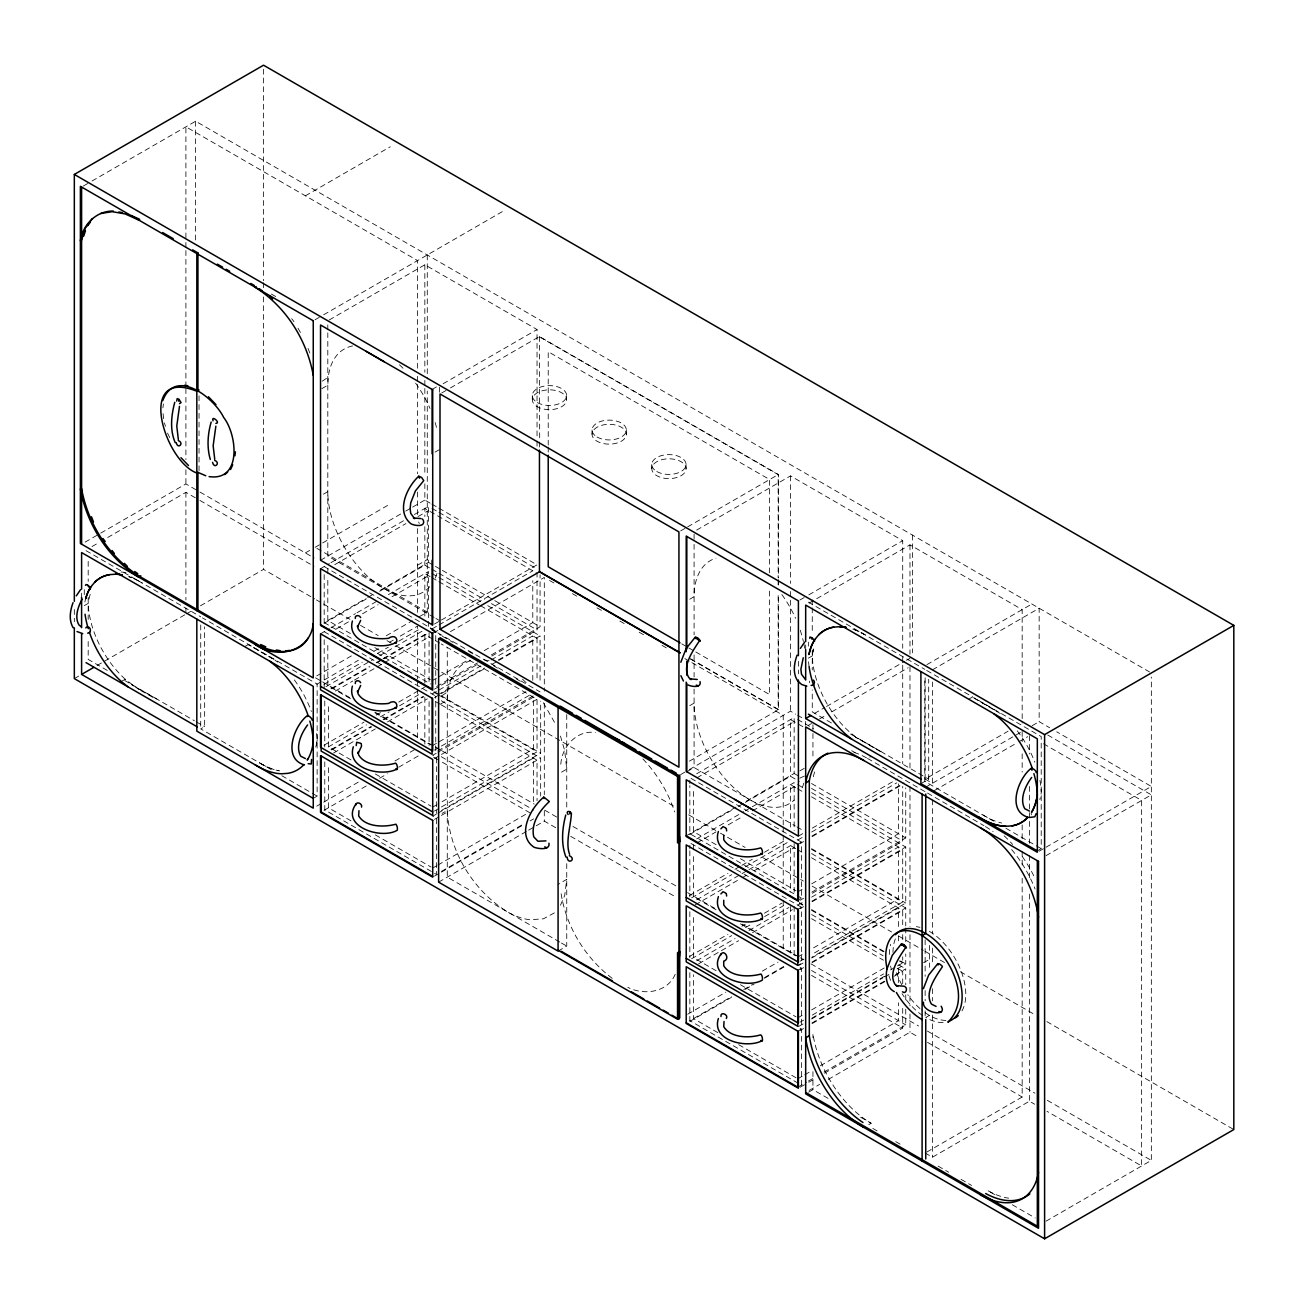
<?xml version="1.0" encoding="UTF-8"?>
<svg xmlns="http://www.w3.org/2000/svg" width="1304" height="1304" viewBox="0 0 1304 1304"><rect width="100%" height="100%" fill="white"/><g stroke="black" fill="none" stroke-linecap="round" stroke-linejoin="round"><path stroke-width="0.75" stroke-dasharray="5 3.75" d="M352.602 345.951A78.908 45.558 60 0 0 328.282 377.068L327.809 385.202L320.539 389.407M470.646 660.753C453.825 665.415 446.897 684.241 447.272 700.183L438.617 705.187M162.902 407.859L163.391 403.914M809.539 681.128L809.425 682.758M560.802 764.274C561.812 746.67 576.824 729.784 595.406 732.489M560.476 905.204L564.713 895.473L566.751 879.385L558.079 884.389M675.211 974.267C667.534 992.605 644.013 995.653 627.827 987.372M554.396 912.881L543.377 918.831L529.864 919.727A86.96 50.204 60 0 1 507.012 911.61C472.749 890.078 448.983 851.023 447.272 810.42L442.072 813.419M322.381 381.127L328.282 377.068M441.942 695.7L447.794 691.772M83.342 186.032L90.302 182.022M92.03 181.011L195.616 121.223L1149.59 671.984M305.38 195.796L390.271 146.781M314.998 319.79L321.958 315.764M323.685 314.769L502.464 211.541M329.227 319.969L424.843 264.761L537.036 329.537L537.036 439.073M85.086 542.154L98.99 534.135M100.718 533.124L185.901 483.947L198.208 491.037M92.03 546.539L98.99 542.529M107.678 537.509L185.901 492.341L198.192 499.448M432.113 389.407L436.481 386.88M443.148 383.735L537.036 329.537M441.746 392.96L448.723 388.918M450.467 387.924L539.448 336.546L778.39 474.493L778.39 577.933M84.304 605.626L88.232 603.361A80.049 46.21 60 0 1 90.595 593.141M323.441 494.167L327.809 491.641A78.908 45.558 60 0 0 367.402 576.156A78.908 45.558 60 0 0 429.994 586.425M435.031 452.146L439.399 449.636M74.328 678.618L79.577 675.586M97.099 665.464L185.901 614.184L185.901 608.104M186.439 613.874L191.704 610.842M200.457 605.789L263.538 569.375L314.688 598.911M305.38 552.912L311.835 549.18M315.079 547.321L390.271 503.898M320.539 560.264L403.979 512.097M405.723 511.087L410.939 508.071M412.667 507.077L427.272 498.65M121.337 681.487L125.217 679.237L139.055 689.702M320.539 568.674L329.39 563.556M330.971 562.643L404.142 520.41M414.411 514.477L428.478 506.343L428.478 562.366L379.806 590.467M334.753 564.665L405.919 523.572M418.062 516.563L428.478 510.549M244.614 646.686L248.526 644.42M156.871 699.025L131.443 684.649M417.557 565.17L427.272 559.563M324.174 574.575L324.174 622.595L366 598.438M367.728 597.444L372.944 594.445M324.011 623.377L367.467 598.291M379.643 591.266L424.843 565.17L430.092 568.202M320.539 633.793L329.39 628.691M330.971 627.778L355.47 613.63M357.035 612.717L377.899 600.671M388.331 594.657L428.478 571.478L428.478 627.501M336.497 628.789L348.641 621.763M362.528 613.76L378.144 604.73M392.031 596.727L428.478 575.683M271.265 769.637L200.702 728.887L204.663 726.605L204.63 626.817M316.742 675.896L353.237 654.82M386.277 635.749L412.341 620.704M419.187 616.759L427.272 612.081L427.272 391.021M316.742 684.307L358.453 660.215M374.101 651.185L381.061 647.175M389.749 642.155L393.221 640.15M400.181 636.124L417.557 626.099L417.557 678.895M324.011 684.307L362.251 662.22M377.899 653.19L388.331 647.175M398.763 641.144L419.627 629.098M325.918 686.703L372.944 659.563M379.806 655.602L423.278 630.5M434.46 624.029L439.676 621.03M441.42 620.019L537.036 564.828L438.861 508.152M432.113 628.887L437.329 625.887M439.057 624.877L532.782 570.777M330.971 688.691L369.211 666.621M376.171 662.595L381.387 659.596M383.115 658.585L424.843 634.494L433.613 639.563M331.738 688.952L369.977 666.866M376.938 662.856L382.153 659.84M383.881 658.846L427.353 633.744M432.113 633.092L435.748 630.989L435.748 687.012L477.476 662.921M434.46 632.44L437.932 630.435M335.356 691.055L352.716 681.03M354.46 680.036L375.275 668.007M377.019 667.012L382.219 663.997M383.963 663.002L429.081 636.939M450.434 631.625L544.306 577.428L544.306 691.153M315.747 747.111A80.049 46.21 60 0 0 317.133 740.085L317.182 740.069A71.801 41.451 60 0 0 316.399 731.479M680.672 530.891L685.904 527.875M687.664 526.865L778.39 474.493M432.113 680.704L437.329 677.705M439.057 676.694L468.56 659.661M484.191 650.647L532.782 622.595L532.782 580.736M324.011 745.22L363.995 722.139M376.171 715.114L381.387 712.098M398.763 702.074L419.627 690.028M421.355 689.017L424.843 687.012M696.646 530.092L790.517 475.895L902.71 540.655L902.71 648.284M328.249 746.98L366.603 724.845M380.409 716.874L389.162 711.805M399.529 705.823L418.666 694.771M491.38 654.901L540.068 626.8L540.068 574.771M434.46 689.164L439.676 686.148M441.42 685.138L477.916 664.062M491.836 656.042L537.036 629.946L537.036 573.222L424.843 508.446L424.843 516.547M330.971 749.621L370.955 726.524M383.115 719.498L423.099 696.417M331.738 749.865L371.721 726.784M383.881 719.759L423.865 696.678M432.113 694.021L437.329 691.006M439.057 690.012L480.72 665.953M491.135 659.938L532.782 635.896L532.782 683.72M333.628 752.978L375.275 728.936M387.435 721.911L427.353 698.862M324.174 631.69L435.748 696.108L484.436 668.007M498.34 659.987L540.068 635.896L540.068 683.915M434.46 697.558L439.676 694.559M441.42 693.549L484.876 668.463M491.836 664.437L497.052 661.438M498.78 660.427L537.036 638.341L537.036 680.769M313.221 798.374L317.133 796.108L317.133 684.078L202.413 617.835M316.742 806.149L321.958 803.134M323.685 802.139L358.453 782.058M394.965 760.982L415.829 748.936M432.113 745.839L437.329 742.824M439.057 741.829L525.838 691.723M324.011 810.354L367.467 785.252M379.643 778.227L387.369 773.777M398.763 767.192L420.41 754.69M689.734 599.204L694.087 596.678A78.908 45.558 60 0 1 715.929 558.177M434.46 750.077L439.676 747.078M441.42 746.067L530.076 694.885M533.108 695.928L435.748 752.131L435.748 696.108M436.188 753.288L432.716 755.293L436.367 757.379L436.367 813.403M437.932 752.278L533.385 697.167L533.385 748.985L437.932 804.095M434.46 758.488L439.676 755.472M441.42 754.462L540.671 697.167M432.716 807.111L436.188 805.106M434.46 811.006L439.676 807.991M441.42 806.98L537.036 751.789L537.036 699.27L441.257 643.98M799.857 600.036L807.094 595.863M808.822 594.852L902.71 540.655M441.583 810.403L540.671 753.19L540.671 701.161M436.188 814.201L432.716 816.206L436.367 818.309L436.367 874.332L324.777 809.914L324.777 761.895M437.932 813.207L533.385 758.08L533.385 803.932M434.46 819.401L439.676 816.402M441.42 815.391L540.671 758.08L540.671 796.108M809.148 603.067L909.98 544.86L1022.173 609.636L1022.173 723.068M561.551 772.164L566.751 769.164L564.713 750.729L560.476 736.092M689.734 705.643L694.087 703.117A78.908 45.558 60 0 0 731.952 785.97A78.908 45.558 60 0 0 794.152 800.102M432.716 868.024L436.188 866.019M437.932 865.025L526.441 813.908M808.382 658.145L812.294 655.879A80.049 46.21 60 0 1 813.696 648.87M441.583 871.316L523.279 824.144M434.46 876.125L439.676 873.109M441.42 872.115L523.116 824.943M530.076 820.917L533.548 818.912M438.617 882.14L526.914 831.153M528.658 830.143L544.306 821.112L556.596 828.203M689.408 761.145L778.39 709.767L778.39 594.151M680.672 774.592L687.632 770.566M689.36 769.572L790.517 711.169L795.766 714.201M686.817 771.74L694.087 767.534L795.212 825.921M696.646 773.777L794.152 717.477L794.152 773.484L745.481 801.601M696.955 777.787L794.152 721.666M814.364 713.5L824.796 707.485M826.54 706.475L904.764 661.307M906.508 660.313L909.98 658.308M808.594 725.236L811.495 723.557M819.58 718.895L824.796 715.88M831.756 711.87L908.236 667.713M926.899 664.632L1031.871 604.029M932.425 669.848L1039.158 608.234L1039.158 721.666L1049.671 727.746M855.75 737.021L849.295 731.756A71.801 41.451 60 0 1 812.294 655.879A80.049 46.21 60 0 1 813.663 648.887M686.214 835.815L738.618 805.562M689.686 834.511L731.414 810.42M738.357 806.41L743.573 803.394M745.317 802.384L790.517 776.287L799.287 781.357M799.857 770.892L805.676 767.534M696.646 838.896L743.736 811.707M745.317 810.795L750.697 807.681M752.278 806.768L794.152 782.596L794.152 830.648M696.955 842.906L716.043 831.887M728.202 824.878L742.09 816.858M752.506 810.843L794.152 786.801M880.95 751.528L855.505 737.167L870.518 745.513M968.676 699.188L972.605 696.923L926.492 670.354M853.941 752.408A83.7 48.329 60 0 1 867.535 758.439L871.17 756.336M1000.347 713.565L972.328 697.086L983.037 702.954M558.079 951.105L566.751 946.101L566.751 861.357M689.686 895.424L727.925 873.338M734.885 869.328L740.101 866.312M741.846 865.318L752.278 859.287M764.437 852.262L783.557 841.227M691.593 897.837L731.674 874.691M745.481 866.72L787.208 842.629M798.407 836.157L804.226 832.8M812.31 828.138L897.494 778.944M797.787 840.02L803.003 837.005M811.675 832.001L896.728 782.889M696.646 899.809L740.264 874.625M742.009 873.631L747.208 870.616M748.952 869.605L792.408 844.519M797.787 844.21L801.438 842.107L801.438 898.13L797.787 900.233M811.854 836.092L903.998 782.889M800.134 843.558L803.606 841.553M812.31 836.532L900.966 785.35M695.228 904.829L740.346 878.782M742.09 877.771L747.29 874.772M754.234 870.762L794.152 847.714M925.139 677.803L925.139 779.091L1008.057 731.218M920.901 783.639L928.725 779.124L928.692 679.319M925.139 787.486L1020.413 732.489M1032.149 725.709L1039.158 721.666M934.186 790.68L1017.104 742.807M1018.864 741.78L1027.682 736.695M797.787 891.838L803.003 888.823M811.675 883.819L898.456 833.712L898.456 783.883M689.686 956.354L727.925 934.267M741.846 926.231L745.317 924.226M764.437 913.191L781.829 903.15M691.593 958.75L731.674 935.604M745.481 927.633L750.762 924.585M764.6 916.598L783.737 905.546M811.854 892.115L905.742 837.918L905.742 787.893M800.134 900.282L803.606 898.277M812.31 893.256L902.71 841.064L902.71 786.377M696.646 960.738L735.048 938.554M748.952 930.534L788.936 907.454M797.787 905.139L803.003 902.124M811.675 897.119L898.456 847.013L898.456 898.831L811.675 948.937M698.699 963.754L738.618 940.706M752.506 932.686L792.424 909.638M797.787 909.344L801.438 907.242L801.438 963.249L797.787 965.351M811.854 901.211L905.742 847.013L905.742 903.036L811.854 957.234M800.134 908.676L803.606 906.671M812.31 901.651L902.71 849.474L902.71 901.993L812.31 954.169M982.988 815.016L983.037 814.984A80.049 46.21 60 0 0 1001.782 823.036M687.632 1014.251L725.872 992.181M762.384 971.105L778.015 962.075M797.787 956.957L803.003 953.941M689.849 972.654L689.849 1020.673L731.674 996.533M743.736 989.557L752.506 984.504M764.6 977.511L783.737 966.476M689.686 1021.472L731.414 997.381M745.317 989.361L754.005 984.341M764.437 978.31L785.301 966.264M800.134 961.195L803.606 959.19M803.003 963.053L797.787 966.052L801.438 968.155L801.438 1024.178L797.787 1026.281M811.675 958.032L898.456 907.943L898.456 927.861M797.787 970.257L801.438 968.155M811.854 962.14L905.742 907.943L905.742 925.938M800.134 969.606L803.606 967.601M812.31 962.58L902.71 910.388L902.71 926.541M1037.299 850.893L1041.211 848.627L1041.211 736.581L974.3 697.95M1039.092 851.251L1044.341 848.219M1046.101 847.209L1151.334 786.442L1056.68 731.788M1046.02 855.652L1151.334 794.853L1047.682 735M797.787 1017.87L803.003 1014.871M811.675 1009.866L884.568 967.78M800.134 1022.124L803.606 1020.119M812.31 1015.099L883.574 973.941M890.534 969.931L895.75 966.916M897.494 965.922L902.71 962.906L902.71 956.843M811.854 1018.163L886.606 975.001M897.038 968.97L905.742 963.949L905.742 953.957M803.003 1023.966L797.787 1026.981L801.438 1029.084L801.438 1085.091L689.849 1020.673M811.675 1018.962L882.841 977.87M884.568 976.875L889.784 973.876M797.787 1031.187L801.438 1029.084M811.854 1023.053L884.878 980.901M895.31 974.887L905.742 968.856L905.742 984.862M800.134 1030.519L803.606 1028.514M812.31 1023.493L885.318 981.341M894.006 976.321L902.71 971.317L902.71 985.482M923.558 962.759L929.393 959.402M797.787 1078.799L803.003 1075.784M804.731 1074.789L811.675 1070.78M820.363 1065.775L898.456 1020.673L898.456 1002.743M797.787 1087.194L806.638 1082.092M808.382 1081.081L815.342 1077.071M824.03 1072.051L905.742 1024.879L905.742 1008.872M800.134 1087.243L807.094 1083.233M808.822 1082.222L815.782 1078.212M824.47 1073.192L902.71 1028.025L902.71 1007.78M929.393 1015.425L925.742 1017.527A51.459 29.715 60 0 0 943.933 1022.401M809.148 1090.437L819.58 1084.423M828.268 1079.402L909.98 1032.23L918.749 1037.283M808.594 1092.165L812.946 1089.655L828.822 1098.816M868.741 1124.667L871.17 1123.266A83.7 48.329 60 0 1 812.946 1033.632L812.946 1037.625M926.899 1152.002L1022.173 1097.006L1022.173 877.69M925.139 1153.013L932.425 1157.218L1029.443 1101.212L1034.708 1104.244M1046.02 1221.18L1151.334 1160.381L1151.334 677.053M799.825 778.178L805.204 775.668M484.159 659.84L489.701 660.949M880.673 751.691L870.241 745.676M982.76 703.117L997.479 711.609M140.832 690.566L153.204 697.575M539.693 336.954L778.146 474.623L778.146 577.819M808.35 602.138L924.813 669.343M271.362 294.052L276.66 297.1M1043.477 743.769L1141.636 800.444L1141.636 1165.972L1046.982 1111.318M831.398 722.97L812.262 711.919L812.262 689.914M850.534 734.022L928.692 779.14M925.139 779.091L932.425 783.296L932.425 682.008M993.583 821.129L924.78 781.406L924.813 677.493M1005.922 828.252L1041.211 848.627M681.764 643.866L687.029 646.898M688.789 647.925L694.07 650.957M695.814 651.984L769.621 694.592L769.621 589.098M430.092 503.083L424.843 500.051L424.843 483.817M431.852 504.094L437.117 507.126M797.526 715.211L802.791 718.259M867.535 758.439L925.742 792.05M927.519 793.06L983.966 825.66M431.966 508.364L437.199 511.38M438.943 512.39L536.58 568.756M797.64 719.482L813.337 728.545M851.691 750.697L855.179 752.701M690.484 658.732L778.146 709.343L778.146 594.005M690.549 659.058L778.39 709.767M549.571 580.476L556.596 584.518M572.423 593.646L579.449 597.705M597.004 607.86L602.285 610.891M619.856 621.046L625.121 624.078M639.172 632.196L646.197 636.254M662.008 645.382L669.05 649.441M684.861 658.569L690.126 661.617M691.886 662.628L783.231 715.374L783.231 825.024M802.84 726.687L790.517 719.58L790.517 776.287M428.478 562.366L433.71 565.398M435.438 566.392L440.687 569.424M442.382 570.402L492.993 599.612M494.738 600.622L540.068 626.8M794.152 773.484L799.385 776.516M811.544 783.525L905.742 837.918M431.852 569.212L437.117 572.26M438.861 573.271L484.436 599.579M491.445 603.638L537.036 629.946M811.544 788.431L902.71 841.064M431.966 573.483L437.199 576.515M438.943 577.509L480.785 601.666M487.761 605.692L540.068 635.896M797.64 784.601L802.873 787.632M811.593 792.653L905.742 847.013M430.092 576.612L424.843 573.581L424.843 615.993M431.852 577.623L437.166 580.688M438.861 581.665L479.187 604.942M480.638 605.789L537.036 638.341M795.766 787.73L790.517 784.698L790.517 827.111M797.526 788.741L802.84 791.821M811.544 796.826L902.71 849.474M316.823 548.332L427.272 612.081M434.167 617.477L327.809 556.074L327.809 332.862M435.911 618.471L439.399 620.492M796.956 826.932L803.932 830.958M199.968 492.064L314.134 557.982M324.174 566.572L435.748 630.989M801.438 842.107L689.849 777.689L689.849 783.688M430.222 628.495L540.068 691.919M811.544 848.643L905.742 903.036M431.852 630.142L440.622 635.195M442.366 636.222L452.879 642.285M468.658 651.397L475.683 655.439M493.205 665.562L500.214 669.604M515.993 678.716L523.002 682.774M811.544 849.36L902.71 901.993M199.952 500.459L314.019 566.311M811.593 853.582L905.742 907.943M435.357 640.574L440.622 643.606M795.766 848.659L790.517 845.611L790.517 892.083M797.526 849.67L802.84 852.734M811.544 857.755L902.71 910.388M316.448 599.938L321.746 602.986M323.506 604.013L349.977 619.286M360.556 625.398L378.193 635.586M387.027 640.671L394.085 644.746M395.845 645.757L439.953 671.234M441.714 672.245L674.576 806.687M688.691 814.837L718.683 832.148M720.444 833.174L725.741 836.223M727.502 837.249L745.138 847.437M762.791 857.624L803.362 881.048M812.18 886.133L891.561 931.969M898.619 936.044L923.33 950.306M925.09 951.317L944.487 962.531M960.363 971.692L1034.463 1014.463M1046.819 1021.602L1233.812 1129.557M350.417 633.532L327.809 620.492L327.809 576.645M374.753 647.583L430.385 679.71M716.092 844.666L693.483 831.61L693.483 787.763M740.427 858.717L796.059 890.828M324.174 622.595L430.532 683.997M801.438 898.13L689.849 833.712L689.849 785.693M434.297 691.772L439.546 694.804M441.257 695.798L540.671 753.19M799.368 902.547L802.873 904.568M811.544 909.573L886.557 952.882M900.51 960.934L905.742 963.949M433.613 692.082L437.117 694.103M438.861 695.113L537.036 751.789M799.287 903.199L802.791 905.221M811.544 910.274L883.427 951.773M899.206 960.885L902.71 962.906M801.438 907.242L689.849 842.808L689.849 848.822M441.29 700.721L540.671 758.08M811.593 914.495L883.069 955.767M898.766 964.83L905.742 968.856M435.357 701.487L440.622 704.519M441.257 704.893L537.036 760.183L537.036 800.705M811.544 918.668L883.427 960.184M897.445 968.269L902.71 971.317M315.519 677.819L320.8 680.867M322.577 681.894L350.792 698.178M375.47 712.424L433.661 746.018M435.422 747.045L440.719 750.093M442.48 751.12L534.167 804.063M544.746 810.159L558.862 818.309M572.961 826.459L677.004 886.524M687.583 892.621L715.798 908.921M742.237 924.177L798.667 956.761M800.428 957.788L803.965 959.809M811.023 963.884L918.586 1025.987M927.389 1031.073L1034.952 1093.176M1047.308 1100.315L1151.334 1160.381M350.417 698.667L327.809 685.611L327.809 641.764M374.753 712.717L430.385 744.828M716.092 909.784L693.483 896.728L693.483 852.881M740.427 923.835L796.059 955.946M86.031 550.647L142.495 583.247A80.049 46.21 60 0 0 128.737 576.629A80.049 46.21 60 0 1 142.527 583.214M146.048 585.251L200.734 616.825M273.4 659.107L248.249 644.583L272.895 658.683M441.257 756.711L533.695 810.077M811.544 970.486L905.742 1024.879M433.613 757.2L440.622 761.243M442.366 762.253L531.771 813.875M570.663 836.32L676.075 897.185M811.544 975.408L902.71 1028.025M927.503 1042.352L1022.173 1097.006M351.02 759.939L328.412 746.882L328.412 703.035M375.356 773.989L430.988 806.1M716.092 970.698L693.483 957.658L693.483 913.811M740.427 984.748L796.059 1016.875M107.319 670.452L88.183 659.4L88.183 639.4M124.728 680.492L194.377 720.721M196.089 721.699L204.63 726.621M281.86 775.733L317.133 796.108M351.02 820.852L328.412 807.812L328.412 763.965M375.356 834.902L430.988 867.03M717.819 1032.621L693.483 1018.571L693.483 974.724M738.683 1044.667L796.059 1077.789M559.709 942.042L447.272 877.136L447.272 647.632M561.47 943.053L566.751 946.101M860.591 1117.153L871.17 1123.266M994.659 1194.562L987.601 1190.487A83.7 48.329 60 0 0 1008.677 1198.164M1012.295 1204.749L1035.229 1217.985M872.816 1128.416L879.874 1132.491M895.75 1141.652L902.808 1145.727M938.098 1166.102L948.676 1172.214M961.032 1179.338L971.61 1185.45M612.228 978.359C584.795 957.543 565.463 925.661 560.802 891.447M274.932 660.02L277.556 662.106M522.464 679.156L528.642 685.056M642.888 758.928C657.134 774.022 668.235 792.164 674.641 811.936M291.705 318.681L294.003 321.68M543.377 702.742L555.846 724.682M297.98 328.168L300.8 333.139M167.531 433.107L170.009 438.16M419.252 523.556L418.666 521.991M308.021 348.396L310.091 353.58M164.418 422.855L165.445 426.261M1031.366 814.837L1031.122 813.174M163.065 413.612L163.896 421.143M1029.443 735.684L1029.443 753.957M1029.443 786.442L1029.443 843.297M1029.443 855.489L1029.443 877.82M1029.443 894.071L1029.443 1101.212M1022.173 731.479L1022.173 741.634M1022.173 753.81L1022.173 772.082M1022.173 824.894L1022.173 839.108M1022.173 851.284L1022.173 867.535M932.425 799.825L932.425 933.843M932.425 948.057L932.425 964.308M932.425 988.676L932.425 1000.853M932.425 1015.066L932.425 1157.218M929.393 945.4L929.393 967.405M925.139 939.793L925.139 976.354M925.139 990.567L925.139 1000.722M925.139 1010.877L925.139 1018.994M912.409 535.064L912.409 652.831M909.98 544.86L909.98 654.249M909.98 666.703L909.98 770.273M909.98 786.508L909.98 926.639M909.98 934.756L909.98 1005.824M909.98 1013.958L909.98 1032.23M905.742 927.943L905.742 941.944M905.742 994.87L905.742 1000.869M902.71 656.417L902.71 763.785M902.71 934.626L902.71 940.689M898.456 935.832L898.456 941.814M898.456 968.856L898.456 986.802M812.946 724.731L812.946 758.732M812.946 1071.643L812.946 1089.655M812.262 599.873L812.262 605.887M812.262 607.876L812.262 633.891M812.262 649.897L812.262 669.897M808.35 642.155L808.35 646.148M805.676 644.991L805.676 649.653M805.676 721.34L805.676 725.366M798.407 661.275L798.407 673.891M794.152 843.509L794.152 895.555M794.152 906.443L794.152 956.468M790.517 475.895L790.517 583.393M790.517 591.494L790.517 711.169M790.517 906.541L790.517 953.126M783.231 827.062L783.231 833.158M783.231 835.179L783.231 887.975M783.231 900.167L783.231 950.926M778.39 579.954L778.39 586.05M778.146 579.84L778.146 585.92M769.621 572.863L769.621 479.546L548.218 351.721L548.218 445.039M694.087 534.265L694.087 542.317M694.087 544.338L694.087 634.836M694.087 654.918L694.087 677.004M694.087 689.066L694.087 767.534M693.483 844.91L693.483 850.893M689.849 850.811L689.849 896.826M689.849 911.74L689.849 957.755M686.083 464.501L686.083 468.707A17.148 9.91 0 0 1 660.346 477.28A17.148 9.91 0 0 1 660.346 460.133A17.148 9.91 0 0 1 686.083 468.707M651.772 464.501L651.772 468.707M626.344 430.027L626.344 434.216A17.148 9.91 0 0 1 600.622 442.806A17.148 9.91 0 0 1 600.622 425.642A17.148 9.91 0 0 1 626.344 434.216M592.049 430.027L592.049 434.216M566.621 395.536L566.621 399.741A17.148 9.91 0 0 1 540.883 408.315A17.148 9.91 0 0 1 540.883 391.167A17.148 9.91 0 0 1 566.621 399.741M566.751 714.576L566.751 809.246M548.218 447.076L548.218 453.156M544.306 703.329L544.306 794.707M544.306 810.958L544.306 821.112M539.448 336.546L539.693 440.165M539.448 442.007L539.693 448.25M537.036 441.094L537.036 447.174M532.309 395.536L532.309 399.741M439.399 387.223L439.399 393.254M429.081 632.75L429.081 684.779M429.081 701.666L429.081 745.692M427.272 254.965L427.272 378.845M424.843 264.761L424.843 372.259M424.843 380.377L424.843 386.457M424.843 388.494L424.843 475.716M424.843 526.686L424.843 565.17M424.843 634.494L424.843 684.991M424.843 697.444L424.843 744.03M417.557 368.201L417.557 260.572L185.901 126.814L185.901 240.458M417.557 376.318L417.557 382.414M417.557 384.435L417.557 473.792M417.557 492.064L417.557 516.433M417.557 528.625L417.557 613.646M417.557 680.916L417.557 687.012M417.557 689.05L417.557 737.787M327.809 324.81L327.809 330.857M327.809 568.674L327.809 574.656M324.777 700.965L324.777 746.98M324.174 639.693L324.174 687.713M263.538 69.259L263.538 280.702M263.538 282.723L263.538 288.82M263.538 296.953L263.538 569.375M200.734 624.975L200.702 728.887M199.039 395.797L199.039 471.738M195.616 121.223L195.616 241.028M185.901 242.479L185.901 248.575M185.901 250.596L185.901 386.554M185.901 388.576L185.901 459.595M185.901 469.75L185.901 483.947M185.901 492.341L185.901 599.97M88.183 561.372L88.183 581.372M88.183 597.379L88.183 619.384M84.271 589.636L84.271 595.651M81.598 593.19L81.598 597.248M74.328 609.49L74.328 621.682M803.769 783.117A78.908 45.558 60 0 1 801.422 789.735M781.878 594.591A78.908 45.558 60 0 1 795.587 618.324M800.248 630.223A78.908 45.558 60 0 1 803.378 641.486M803.769 643.328A78.908 45.558 60 0 1 804.747 648.822M436.987 573.385A78.908 45.558 60 0 1 435.145 578.275M399.448 364.794A78.908 45.558 60 0 1 404.957 370.222M415.601 383.132A78.908 45.558 60 0 1 429.994 408.413M435.145 422.529A78.908 45.558 60 0 1 436.661 428.152M294.329 679.922A71.801 41.451 60 0 1 311.363 711.511M276.073 770.093A80.049 46.21 60 0 0 279.382 770.843A80.049 46.21 60 0 1 258.925 762.498L258.958 762.481A80.049 46.21 60 0 0 272.715 769.099M317.182 740.069A80.049 46.21 60 0 1 316.204 745.399M125.249 679.221A71.801 41.451 60 0 1 88.232 603.361M121.142 572.016A80.049 46.21 60 0 1 125.983 572.619M84.874 602.057A80.049 46.21 60 0 1 85.673 598.634M1017.234 730.843A71.801 41.451 60 0 1 1034.789 762.155M1039.94 780.428A71.801 41.451 60 0 1 1041.244 792.587A80.049 46.21 60 0 1 1039.81 799.613M809.116 666.751A71.801 41.451 60 0 1 808.447 659.824M852.849 629.115A80.049 46.21 60 0 1 866.589 635.733L866.589 635.733A80.049 46.21 60 0 0 861.374 632.799M854.495 629.734A80.049 46.21 60 0 1 859.646 631.935M813.337 776.76A83.7 48.329 60 0 1 815.505 769.311M922.58 1015.539A51.459 29.715 60 0 1 902.009 993.648M891.398 969.54A51.459 29.715 60 0 1 890.599 966.085M889.361 954.495A51.459 29.715 60 0 1 890.599 944.341M890.599 980.429A51.459 29.715 60 0 1 888.236 973.403M945.922 1020.38A51.459 29.715 60 0 1 921.504 1009.866M919.972 1008.562A51.459 29.715 60 0 1 907.78 994.74M901.814 984.911A51.459 29.715 60 0 1 896.614 972.719M892.995 952.409A51.459 29.715 60 0 1 896.973 935.604M916.353 926.655A51.459 29.715 60 0 1 919.972 927.389M929.393 931.398A51.459 29.715 60 0 1 964.911 1003.02M963.998 1006.362A51.459 29.715 60 0 1 961.798 1011.203M985.482 826.557A83.7 48.329 60 0 1 993.077 831.724M1011.627 849.54A83.7 48.329 60 0 1 1035.066 889.035M1004.129 835.815A83.7 48.329 60 0 1 1012.686 844.47M1022.254 856.5A83.7 48.329 60 0 1 1034.92 878.162M597.069 437.019A17.148 9.91 0 0 0 625.757 432.586A17.148 9.91 0 0 0 604.746 420.458A17.148 9.91 0 0 0 597.069 437.019M656.792 471.51A17.148 9.91 0 0 0 685.496 467.077A17.148 9.91 0 0 0 664.486 454.949A17.148 9.91 0 0 0 656.792 471.51M537.329 402.545A17.148 9.91 0 0 0 566.034 398.095A17.148 9.91 0 0 0 545.023 385.968A17.148 9.91 0 0 0 537.329 402.545"/><path stroke-width="1.5" d="M569.603 854.332C565.17 842.645 570.793 825.872 571.413 813.337C570.06 810.11 565.056 811.104 568.104 814.495M549.163 801.389L543.833 797.07L544.143 798.504M679.449 956.484L679.759 951.447L677.542 952.735L677.542 1019.19L679.759 1017.919L679.759 775.163L677.542 776.434L677.542 842.906L679.759 841.634L679.449 836.255M886.932 969.296C885.302 977.12 886.329 987.568 894.299 991.643M90.416 588.886C90.579 587.061 85.754 582.79 85.461 585.333M312.145 720.15C312.292 718.325 307.483 714.054 307.19 716.581M420.736 518.552L413.417 517.949L414.672 518.666L410.744 513.45L410.124 508.478L410.744 502.806L415.405 490.956L423.735 480.622L421.665 477.525L418.877 476.139L419.529 478.209M695.619 638.536C694.184 635.195 699.433 638.846 699.857 640.248C693.125 650.386 681.617 666.099 688.854 677.64L691.202 679.596L689.946 678.862L697.265 679.482M814.495 641.405C814.951 639.384 808.529 634.787 809.833 638.373M901.797 945.237C900.379 941.895 905.628 945.547 906.035 946.965C899.304 957.103 887.796 972.817 895.049 984.341L897.396 986.297L896.141 985.579L904.112 986.231M936.093 1006.411L931.431 1004.08C924.177 992.54 935.685 976.826 942.417 966.688C942.01 965.286 936.761 961.619 938.179 964.976M1036.207 772.653C1036.761 770.159 1029.084 765.872 1032.002 770.24M234.932 455.797L235.421 451.852M361.567 746.181L361.273 743.997M355.813 805.008C356.269 800.737 362.757 803.671 361.567 807.111M720.884 828.806L723.052 826.622L725.872 828.024M726.638 830.909L726.344 828.708M720.884 893.925L723.052 891.74L725.872 893.142M726.638 896.027L726.344 893.843M720.884 954.854C723.394 948.301 731.055 958.864 723.736 961.195L723.736 965.759C730.207 976.614 748.007 977.527 760.982 974.055C762.286 975.685 762.742 978.033 762.351 980.07C746.507 989.866 704.616 976.077 721.275 953.55M178.632 401.176L179.007 399.431L177.197 398.584L176.659 401.045M352.406 621.03C346.033 643.573 384.044 651.332 396.84 641.731C397.361 636.58 392.993 635.097 388.592 638.292C377.149 639.693 363.294 637.737 358.062 628.593L357.54 625.594L357.54 627.028L360.67 620.394M352.406 686.148C346.033 708.691 384.044 716.466 396.84 706.849C397.361 701.699 392.993 700.232 388.592 703.426C377.149 704.812 363.294 702.872 358.062 693.728L357.54 690.712L357.54 692.163L360.67 685.513M358.975 810.713L358.665 815.913C365.136 826.769 382.936 827.665 395.911 824.209C397.231 825.823 397.671 828.187 397.28 830.208C381.436 840.02 339.562 826.231 356.204 803.704M569.766 813.924L570.19 812.066M724.046 1021.488L723.736 1026.688C730.142 1037.348 747.746 1038.685 760.688 1034.854C762.335 1036.061 762.498 1038.571 762.465 1040.478C748.219 1048.889 711.039 1041.277 718.39 1018.489M565.74 815.049C562.203 828.578 560.85 843.753 565.92 857.054M174.769 402.3C171.28 415.242 169.699 430.076 175.241 442.659M211.167 422.072C207.678 434.069 206.765 447.353 210.303 459.432M73.024 602.676C70.123 610.614 68.558 620.166 73.187 627.778M680.818 662.236L686.132 648.544L695.195 637.232M797.086 655.178C794.185 663.133 792.62 672.685 797.266 680.297M803.248 657.786L800.884 669.262L801.487 674.233L805.432 679.433M886.997 968.953L892.311 955.245L901.39 943.933M923.395 988.676L928.709 974.984L937.772 963.672M80.392 240.865C82.804 224.614 96.317 210.759 113.269 211.052M81.5 240.229L85.493 227.841L92.405 218.55M83.749 236.04L85.461 230.743M313.253 623.393C310.58 652.114 275.861 659.873 255.046 644.306L256.154 643.654C271.835 653.418 297.361 656.662 308.054 638.226M307.19 759.873L307.94 758.618M179.479 406.392L176.773 426.017L178.322 439.366M215.861 426.163L213.155 445.789L214.72 459.138M162.788 400.605C175.29 367.141 214.117 397.687 223.652 417.427C237.344 434.9 241.941 481.404 209.096 476.612M230.547 469.489L232.731 464.827M82.087 599.221C77.621 607.501 74.524 617.672 79.006 624.975L81.353 626.931M726.344 1018.489C728.887 1014.512 720.15 1011.138 720.982 1016.517M353.319 746.784C345.984 769.572 383.148 777.184 397.394 768.789C397.427 766.882 397.264 764.372 395.617 763.15C382.691 766.996 365.087 765.644 358.665 755L358.144 751.984L358.144 753.435L361.273 746.784M718.39 831.512C711.039 854.299 748.219 861.911 762.465 853.517C762.498 851.61 762.335 849.1 760.688 847.877C747.746 851.724 730.142 850.371 723.736 839.711L723.736 835.147M718.39 896.647C711.039 919.434 748.219 927.046 762.465 918.635C762.498 916.728 762.335 914.218 760.688 913.012C747.746 916.842 730.142 915.506 723.736 904.846L723.736 900.265M76.284 595.879L80.538 589.652M307.597 724.942C300.67 734.152 295.421 747.127 300.735 756.222L305.397 758.569M800.363 648.381L804.617 642.155M1031.66 777.461C1024.748 786.671 1019.5 799.645 1024.814 808.741L1029.459 811.072M87.759 225.657L90.057 222.56M85.771 627.909L86.781 626.979M85.673 598.634A80.049 46.21 60 0 1 90.872 586.881L94.654 582.301A80.049 46.21 60 0 1 109.666 574.624L115.697 574.2A80.049 46.21 60 0 1 122.103 574.868M303.636 764.78L302.87 765.676A80.049 46.21 60 0 1 287.891 773.337L281.827 773.777A80.049 46.21 60 0 1 255.046 764.747L255.046 764.747M814.984 639.367A80.049 46.21 60 0 0 808.969 654.543A80.049 46.21 60 0 1 814.951 639.4L818.716 634.803A80.049 46.21 60 0 1 833.745 627.126L839.776 626.702A80.049 46.21 60 0 1 846.166 627.371A80.049 46.21 60 0 0 839.743 626.735M1005.938 826.28A80.049 46.21 60 0 1 979.108 817.249L979.076 817.282A80.049 46.21 60 0 0 1005.906 826.296L1011.969 825.856A80.049 46.21 60 0 0 1026.949 818.195L1027.699 817.298M418.666 476.302C406.946 487.093 395.601 511.331 410.907 523.752C414.33 525.691 425.185 527.533 423.523 520.703M307.076 715.831C293.954 725.937 282.12 758.683 304.468 764.91M1031.154 768.333C1018.033 778.439 1006.199 811.202 1028.53 817.429M543.638 797.217C530.826 807.681 515.748 835.179 534.118 847.274C538.242 848.741 550.369 850.697 548.951 843.183M549.147 801.699C539.285 811.006 530.809 823.492 533.727 836.826L537.933 841.259L545.968 840.884M224.761 474.623L227.662 472.048M74.328 601.356L74.328 174.443L263.538 65.2L1233.812 625.382L1233.812 1129.557L1044.602 1238.8L74.328 678.618L74.328 627.794M197.931 390.597L197.931 252.927L196.822 253.563L196.822 610.696L197.931 610.044L197.931 472.374L205.771 475.748M256.154 286.538L255.046 287.173C285.804 306.505 306.799 339.757 313.253 375.307M199.039 389.961L196.822 391.233C135.453 366.766 164.369 461.371 196.822 473.01L197.931 472.374M140.816 575.798L138.599 577.069C107.841 557.753 86.846 524.485 80.392 488.935M81.598 633.793L81.598 674.412L93.774 667.387M440.002 629.245L678.928 767.192L678.928 531.902L440.002 393.955L440.002 629.245L539.448 571.82L680.003 652.962M805.676 686.116L805.676 718.52L810.892 715.505M827.926 753.125A83.7 48.329 60 0 0 809.311 780.835L805.676 782.938A83.7 48.329 60 0 1 863.9 760.542M74.328 174.443L1044.602 734.625L1233.812 625.382M1037.332 794.853A80.049 46.21 60 0 1 1031.545 812.327A80.049 46.21 60 0 0 1037.299 794.869L1037.332 794.853A71.801 41.451 60 0 0 1033.909 773.614M886.964 968.187A51.459 29.715 60 0 1 922.107 935.587L925.742 933.501L925.742 794.071M809.311 780.835L809.311 1035.735L805.676 1037.837A83.7 48.329 60 0 0 863.9 1127.455M688.121 684.942C691.544 686.768 701.748 688.153 700.052 681.633M1029.231 817.478L1034.789 816.826L1036.207 813.549M923.476 1002.173C921.716 1012.474 948.138 1017.788 941.162 1006.232M100.718 213.497L112.16 211.688L125.021 213.889L138.599 219.952M285.609 650.973L289.423 650.386M87.678 633.157C91.003 633.597 91.264 628.381 88.737 627.126M698.194 685.888L696.271 685.105M940.771 1012.328L938.847 1011.545M546.8 847.698L544.73 846.866M184.353 385.316L187.857 385.723M118.778 211.998L122.462 212.617M276.35 650.028L280.018 650.647M179.512 403.637L181.06 402.577L179.007 399.431M215.893 423.409C221.272 423.067 210.824 414.476 213.041 420.817M806.817 686.165L801.667 684.518L797.657 680.884M82.739 633.646L77.017 631.543M811.104 685.415L813.631 685.187L814.495 682.302M178.257 440.556C184.712 443.164 177.719 449.831 176.219 442.594M214.638 460.312C221.093 462.936 214.1 469.587 212.601 462.366M396.22 643.312L395.308 642.302M761.911 854.43L760.982 853.419M396.22 708.431L395.308 707.42M761.911 919.548L760.982 918.538M396.84 769.702L395.911 768.692M761.911 1041.391L760.982 1040.38M569.343 855.668C576.824 859.173 567.664 865.237 567.158 857.087M131.231 215.519L139.707 219.316M260.653 644.535L265.739 646.817M366.098 351.281L384.305 361.811M752.848 809.865L734.625 799.336M615.341 738.308L620.019 740.672L584.893 720.395M162.641 232.552L173.236 238.665M192.633 249.863L197.931 252.927M217.328 264.125L222.625 267.19M226.162 269.227L229.683 271.265M250.857 283.473L254.378 285.511M808.382 714.152L921.406 779.417M680.003 642.839L548.218 566.767L548.218 455.194M1037.299 850.893L920.901 783.639L920.901 671.609M805.676 718.52L1037.332 852.262L1037.332 738.83L805.676 605.089L805.676 641.535M539.693 571.69L679.954 652.668M572.586 713.288L560.296 706.181L558.079 707.469L558.079 951.105L438.617 882.14L438.617 638.487L677.542 776.434M576.107 715.309L581.372 718.357M621.78 741.683L635.83 749.8M639.351 751.837L651.641 758.928M655.162 760.966L667.452 768.056M670.973 770.093L676.238 773.125M440.002 637.64L678.928 775.587L678.928 1019.272L671.902 1015.213M320.539 624.697L432.113 689.115L432.113 633.092M686.214 835.815L797.787 900.233L797.787 844.21M256.154 643.654L139.707 576.433C108.949 557.101 87.955 523.849 81.5 488.299M320.539 686.312L432.716 751.088L432.716 698.569L320.539 633.793L320.539 689.816L432.113 754.234L432.113 698.211M686.214 897.429L798.407 962.205L798.407 909.687L686.214 844.91L686.214 900.934L797.787 965.351L797.787 909.344M432.716 812.001L320.539 747.241L320.539 694.722L432.716 759.482L432.716 815.505L321.143 751.088L321.143 695.065M686.214 958.359L798.407 1023.135L798.407 970.616L686.214 905.84L686.214 961.863L797.787 1026.281L797.787 970.257M86.048 662.644L197.328 726.898M313.221 798.374L196.822 731.136L196.822 619.09M432.716 876.435L321.143 812.001L321.143 755.994M686.214 1022.776L797.787 1087.194L797.787 1031.187M81.598 674.412L313.253 808.154L313.253 686.312L81.598 552.57L81.598 589.115M561.225 951.317L612.179 980.738M631.495 991.888L643.801 998.994M647.306 1001.016L659.612 1008.122M663.117 1010.144L668.398 1013.192M805.676 1092.459L1037.332 1226.2L1037.332 860.673M558.079 950.225L677.542 1019.19M621.584 741.683L624.697 743.72M259.17 288.673L262.185 290.808M134.785 571.527L137.8 573.662M695.162 637.558L700.297 641.242M901.357 944.259L906.476 947.943M90.449 588.577L87.678 585.251M922.107 935.587C947.079 951.757 973.909 996.761 947.845 1022.173L951.48 1020.07A51.459 29.715 60 0 0 948.823 956.354A51.459 29.715 60 0 0 895.489 934.707M422.056 518.862L423.164 519.954M904.78 986.509C908.203 988.024 905.905 994.822 902.466 991.806M308.151 763.704L311.281 763.932L311.558 759.482M993.844 713.712L1000.298 718.993A71.801 41.451 60 0 1 1032.197 768.089M851.871 739.27L845.416 734.005A71.801 41.451 60 0 1 809.116 666.751M269.765 661.209L276.236 666.474A71.801 41.451 60 0 1 308.119 715.586M127.808 686.752L121.337 681.487A71.801 41.451 60 0 1 89.438 632.375M360.817 743.296L356.677 742.302L356.204 745.578M269.732 296.155L272.585 298.958M124.385 563.361L127.238 566.181M208.461 396.791L215.975 404.631M180.995 457.704L188.51 465.544M813.419 680.101L814.283 681.47M102.934 538.503L105.216 541.502M112.095 550.516L114.377 553.515M360.67 617.591C359.708 614.738 354.378 614.869 355.307 618.438M360.67 682.726C359.708 679.873 354.378 679.987 355.307 683.557M683.426 681.03L680.9 675.733M91.443 516.743L93.513 521.926M903.721 944.634L903.916 946.101M811.756 637.77L811.952 639.237M697.526 637.933L697.738 639.4M1044.602 734.625L1044.602 1238.8M925.742 1019.549L925.742 1158.979M922.107 794.152L922.107 1161.082M805.676 649.653L805.676 680.036M798.407 655.651L798.407 600.883L686.214 536.107L686.214 651.723M798.407 679.987L798.407 836.157L686.214 771.397L686.214 682.139M686.817 536.466L686.817 649.082M686.817 661.128L686.817 675.179M686.817 683.214L686.817 771.74M539.448 450.124L539.448 571.82M432.113 389.407L432.113 453.825M432.113 560.264L432.113 624.697M81.598 187.042L81.598 544.159M81.598 597.248L81.598 627.697M307.467 759.808A80.049 46.21 60 0 0 313.253 742.335A71.801 41.451 60 0 0 309.847 721.096M85.705 598.617A80.049 46.21 60 0 1 90.921 586.865M88.264 628.691A71.801 41.451 60 0 1 85.037 614.233M94.621 582.317A80.049 46.21 60 0 1 109.634 574.64M115.665 574.216A80.049 46.21 60 0 1 122.054 574.885M1026.981 818.178A80.049 46.21 60 0 1 1011.969 825.856M818.684 634.836A80.049 46.21 60 0 1 833.712 627.159M922.107 1019.63A51.459 29.715 60 0 1 896.386 992.458M862.971 1122.532A83.7 48.329 60 0 1 809.311 1035.735M980.331 827.763A83.7 48.329 60 0 1 1038.538 917.38M1038.538 1172.28A83.7 48.329 60 0 1 980.331 1194.692M1029.883 1193.877A83.7 48.329 60 0 1 985.661 1193.535M958.261 1015.653A51.459 29.715 60 0 1 955.115 1017.968M313.253 320.784L80.392 186.342L80.392 543.458L313.253 677.917L313.253 320.784M432.716 389.766L320.539 324.989L320.539 560.264L432.716 625.04L432.716 389.766M1038.538 861.374L805.676 726.931L805.676 1093.844L1038.538 1228.303L1038.538 861.374M432.716 633.451L320.539 568.674L320.539 625.398L432.716 690.158L432.716 633.451M798.407 844.568L686.214 779.792L686.214 836.516L798.407 901.292L798.407 844.568M432.716 820.412L320.539 755.635L320.539 812.359L432.716 877.136L432.716 820.412M798.407 1031.529L686.214 966.753L686.214 1023.477L798.407 1088.253L798.407 1031.529"/></g></svg>
